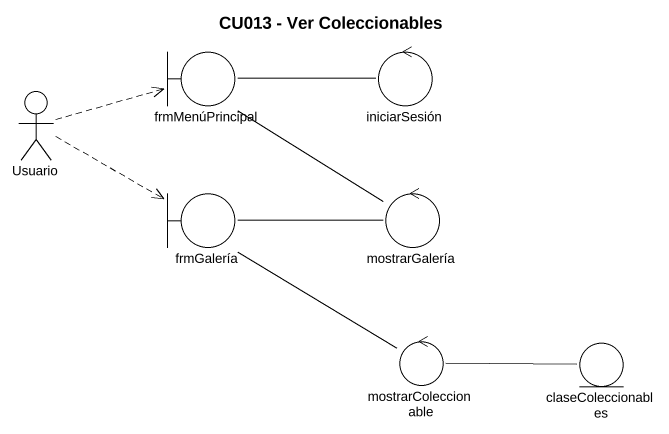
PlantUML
@startuml
title CU013 - Ver Coleccionables
actor Usuario
boundary frmMenúPrincipal
control iniciarSesión
boundary frmGalería
control mostrarGalería
control mostrarColeccionable
entity claseColeccionables
Usuario .right.> frmMenúPrincipal
Usuario .right.> frmGalería
frmMenúPrincipal -- mostrarGalería
iniciarSesión -left- frmMenúPrincipal
frmGalería -- mostrarColeccionable
mostrarGalería -left- frmGalería
mostrarColeccionable -right- claseColeccionables
@enduml
